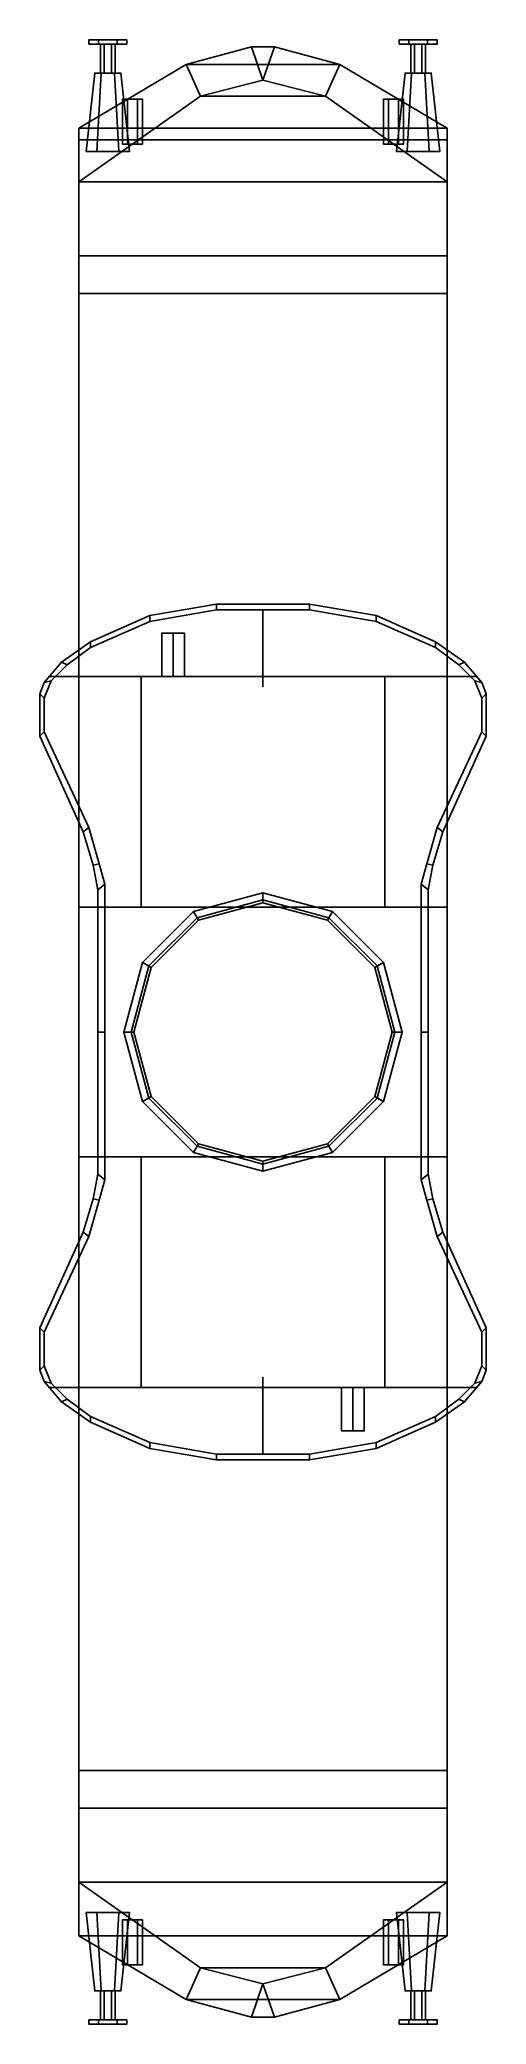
# Model space of a CAD drawing. Extents: x -1.5 to 1.5, y -6.8 to 6.8.
import ezdxf

# ---------------------------------------------------------------- set-up
doc = ezdxf.new("R2010")
doc.units = 0
doc.layers.get('0').update_dxf_attribs({"linetype": 'CONTINUOUS'})

msp = doc.modelspace()

# ---------------------------------------------------------------- linework, layer by layer
for points in [[(-1.2, 6.81, 1.11), (-1.135, 6.81, 1.223), (-1.135, 6.84, 1.223), (-1.2, 6.84, 1.11)], [(-0.94, 6.84, 1.11), (-1.2, 6.84, 1.11), (-1.135, 6.84, 1.223), (-1.005, 6.84, 1.223)], [(-1.135, 6.81, 0.997), (-1.2, 6.81, 1.11), (-1.2, 6.84, 1.11), (-1.135, 6.84, 0.997)], [(-1.005, 6.84, 0.997), (-1.135, 6.84, 0.997), (-1.2, 6.84, 1.11), (-0.94, 6.84, 1.11)], [(-1.135, 6.81, 1.223), (-1.005, 6.81, 1.223), (-1.005, 6.84, 1.223), (-1.135, 6.84, 1.223)], [(-1.005, 6.81, 0.997), (-1.135, 6.81, 0.997), (-1.135, 6.84, 0.997), (-1.005, 6.84, 0.997)], [(-1.005, 6.81, 1.223), (-0.94, 6.81, 1.11), (-0.94, 6.84, 1.11), (-1.005, 6.84, 1.223)], [(-0.94, 6.81, 1.11), (-1.005, 6.81, 0.997), (-1.005, 6.84, 0.997), (-0.94, 6.84, 1.11)], [(1.2, 6.84, 1.11), (0.94, 6.84, 1.11), (1.005, 6.84, 1.223), (1.135, 6.84, 1.223)], [(0.94, 6.81, 1.11), (1.005, 6.81, 1.223), (1.005, 6.84, 1.223), (0.94, 6.84, 1.11)], [(1.135, 6.84, 0.997), (1.005, 6.84, 0.997), (0.94, 6.84, 1.11), (1.2, 6.84, 1.11)], [(1.005, 6.81, 0.997), (0.94, 6.81, 1.11), (0.94, 6.84, 1.11), (1.005, 6.84, 0.997)], [(1.005, 6.81, 1.223), (1.135, 6.81, 1.223), (1.135, 6.84, 1.223), (1.005, 6.84, 1.223)], [(1.135, 6.81, 0.997), (1.005, 6.81, 0.997), (1.005, 6.84, 0.997), (1.135, 6.84, 0.997)], [(1.135, 6.81, 1.223), (1.2, 6.81, 1.11), (1.2, 6.84, 1.11), (1.135, 6.84, 1.223)], [(1.2, 6.81, 1.11), (1.135, 6.81, 0.997), (1.135, 6.84, 0.997), (1.2, 6.84, 1.11)], [(-1.2, 6.81, 1.11), (-0.94, 6.81, 1.11), (-1.005, 6.81, 1.223), (-1.135, 6.81, 1.223)], [(-1.135, 6.81, 0.997), (-1.005, 6.81, 0.997), (-0.94, 6.81, 1.11), (-1.2, 6.81, 1.11)], [(-1.12, 6.61, 1.11), (-1.095, 6.61, 1.153), (-1.095, 6.81, 1.153), (-1.12, 6.81, 1.11)], [(-1.095, 6.61, 1.067), (-1.12, 6.61, 1.11), (-1.12, 6.81, 1.11), (-1.095, 6.81, 1.067)], [(-1.095, 6.61, 1.153), (-1.045, 6.61, 1.153), (-1.045, 6.81, 1.153), (-1.095, 6.81, 1.153)], [(-1.045, 6.61, 1.067), (-1.095, 6.61, 1.067), (-1.095, 6.81, 1.067), (-1.045, 6.81, 1.067)], [(-1.045, 6.61, 1.153), (-1.02, 6.61, 1.11), (-1.02, 6.81, 1.11), (-1.045, 6.81, 1.153)], [(-1.02, 6.61, 1.11), (-1.045, 6.61, 1.067), (-1.045, 6.81, 1.067), (-1.02, 6.81, 1.11)], [(0, 6.56, 2.17), (-0.08, 6.79, 0.82), (-0.53, 6.67, 0.82), (-0.43, 6.45, 2.17)], [(-0.08, 6.79, 0.82), (-0.08, 6.79, 0.42), (-0.53, 6.67, 0.42), (-0.53, 6.67, 0.82)], [(-0.53, 6.67, 0.42), (-0.08, 6.79, 0.42), (0.08, 6.79, 0.42), (0.53, 6.67, 0.42)], [(0, 6.56, 2.17), (0.08, 6.79, 0.82), (-0.08, 6.79, 0.82), (0, 6.56, 2.17)], [(0.08, 6.79, 0.82), (0.08, 6.79, 0.42), (-0.08, 6.79, 0.42), (-0.08, 6.79, 0.82)], [(0.53, 6.67, 0.82), (0.08, 6.79, 0.82), (0, 6.56, 2.17), (0.43, 6.45, 2.17)], [(0.53, 6.67, 0.42), (0.08, 6.79, 0.42), (0.08, 6.79, 0.82), (0.53, 6.67, 0.82)], [(0.94, 6.81, 1.11), (1.2, 6.81, 1.11), (1.135, 6.81, 1.223), (1.005, 6.81, 1.223)], [(1.005, 6.81, 0.997), (1.135, 6.81, 0.997), (1.2, 6.81, 1.11), (0.94, 6.81, 1.11)], [(1.02, 6.61, 1.11), (1.045, 6.61, 1.153), (1.045, 6.81, 1.153), (1.02, 6.81, 1.11)], [(1.045, 6.61, 1.067), (1.02, 6.61, 1.11), (1.02, 6.81, 1.11), (1.045, 6.81, 1.067)], [(1.045, 6.61, 1.153), (1.095, 6.61, 1.153), (1.095, 6.81, 1.153), (1.045, 6.81, 1.153)], [(1.095, 6.61, 1.067), (1.045, 6.61, 1.067), (1.045, 6.81, 1.067), (1.095, 6.81, 1.067)], [(1.095, 6.61, 1.153), (1.12, 6.61, 1.11), (1.12, 6.81, 1.11), (1.095, 6.81, 1.153)], [(1.12, 6.61, 1.11), (1.095, 6.61, 1.067), (1.095, 6.81, 1.067), (1.12, 6.81, 1.11)], [(-0.43, 6.45, 2.17), (-0.53, 6.67, 0.82), (-1.27, 6.23, 0.82), (-1.27, 5.86, 2.17)], [(-0.53, 6.67, 0.82), (-0.53, 6.67, 0.42), (-1.27, 6.23, 0.42), (-1.27, 6.23, 0.82)], [(-1.27, 6.23, 0.42), (-0.53, 6.67, 0.42), (0.53, 6.67, 0.42), (1.27, 6.23, 0.42)], [(-1.22, 6.07, 1.11), (-1.145, 6.07, 1.24), (-1.115, 6.61, 1.188), (-1.16, 6.61, 1.11)], [(-1.145, 6.07, 0.98), (-1.22, 6.07, 1.11), (-1.16, 6.61, 1.11), (-1.115, 6.61, 1.032)], [(-0.98, 6.61, 1.11), (-1.16, 6.61, 1.11), (-1.115, 6.61, 1.188), (-1.025, 6.61, 1.188)], [(-1.025, 6.61, 1.032), (-1.115, 6.61, 1.032), (-1.16, 6.61, 1.11), (-0.98, 6.61, 1.11)], [(-1.145, 6.07, 1.24), (-0.995, 6.07, 1.24), (-1.025, 6.61, 1.188), (-1.115, 6.61, 1.188)], [(-0.995, 6.07, 0.98), (-1.145, 6.07, 0.98), (-1.115, 6.61, 1.032), (-1.025, 6.61, 1.032)], [(-0.995, 6.07, 1.24), (-0.92, 6.07, 1.11), (-0.98, 6.61, 1.11), (-1.025, 6.61, 1.188)], [(-0.92, 6.07, 1.11), (-0.995, 6.07, 0.98), (-1.025, 6.61, 1.032), (-0.98, 6.61, 1.11)], [(1.27, 6.23, 0.82), (0.53, 6.67, 0.82), (0.43, 6.45, 2.17), (1.27, 5.86, 2.17)], [(1.27, 6.23, 0.42), (0.53, 6.67, 0.42), (0.53, 6.67, 0.82), (1.27, 6.23, 0.82)], [(0.92, 6.07, 1.11), (0.995, 6.07, 1.24), (1.025, 6.61, 1.188), (0.98, 6.61, 1.11)], [(0.995, 6.07, 0.98), (0.92, 6.07, 1.11), (0.98, 6.61, 1.11), (1.025, 6.61, 1.032)], [(1.16, 6.61, 1.11), (0.98, 6.61, 1.11), (1.025, 6.61, 1.188), (1.115, 6.61, 1.188)], [(1.115, 6.61, 1.032), (1.025, 6.61, 1.032), (0.98, 6.61, 1.11), (1.16, 6.61, 1.11)], [(0.995, 6.07, 1.24), (1.145, 6.07, 1.24), (1.115, 6.61, 1.188), (1.025, 6.61, 1.188)], [(1.145, 6.07, 0.98), (0.995, 6.07, 0.98), (1.025, 6.61, 1.032), (1.115, 6.61, 1.032)], [(1.145, 6.07, 1.24), (1.22, 6.07, 1.11), (1.16, 6.61, 1.11), (1.115, 6.61, 1.188)], [(1.22, 6.07, 1.11), (1.145, 6.07, 0.98), (1.115, 6.61, 1.032), (1.16, 6.61, 1.11)], [(1.27, 5.86, 2.17), (0.43, 6.45, 2.17), (-0.43, 6.45, 2.17), (-1.27, 5.86, 2.17)], [(-0.935, 6.12, 1.509), (-0.97, 6.12, 1.57), (-0.97, 6.43, 1.57), (-0.935, 6.43, 1.509)], [(-0.865, 6.43, 1.509), (-0.935, 6.43, 1.509), (-0.97, 6.43, 1.57), (-0.83, 6.43, 1.57)], [(-0.97, 6.12, 1.57), (-0.935, 6.12, 1.631), (-0.935, 6.43, 1.631), (-0.97, 6.43, 1.57)], [(-0.83, 6.43, 1.57), (-0.97, 6.43, 1.57), (-0.935, 6.43, 1.631), (-0.865, 6.43, 1.631)], [(-0.935, 6.12, 1.631), (-0.865, 6.12, 1.631), (-0.865, 6.43, 1.631), (-0.935, 6.43, 1.631)], [(-0.865, 6.12, 1.509), (-0.935, 6.12, 1.509), (-0.935, 6.43, 1.509), (-0.865, 6.43, 1.509)], [(-0.83, 6.12, 1.57), (-0.865, 6.12, 1.509), (-0.865, 6.43, 1.509), (-0.83, 6.43, 1.57)], [(-0.865, 6.12, 1.631), (-0.83, 6.12, 1.57), (-0.83, 6.43, 1.57), (-0.865, 6.43, 1.631)], [(0.43, 6.45, 2.17), (0, 6.56, 2.17), (0, 6.56, 2.17), (-0.43, 6.45, 2.17)], [(0.865, 6.12, 1.509), (0.83, 6.12, 1.57), (0.83, 6.43, 1.57), (0.865, 6.43, 1.509)], [(0.935, 6.43, 1.509), (0.865, 6.43, 1.509), (0.83, 6.43, 1.57), (0.97, 6.43, 1.57)], [(0.83, 6.12, 1.57), (0.865, 6.12, 1.631), (0.865, 6.43, 1.631), (0.83, 6.43, 1.57)], [(0.97, 6.43, 1.57), (0.83, 6.43, 1.57), (0.865, 6.43, 1.631), (0.935, 6.43, 1.631)], [(0.865, 6.12, 1.631), (0.935, 6.12, 1.631), (0.935, 6.43, 1.631), (0.865, 6.43, 1.631)], [(0.935, 6.12, 1.509), (0.865, 6.12, 1.509), (0.865, 6.43, 1.509), (0.935, 6.43, 1.509)], [(0.97, 6.12, 1.57), (0.935, 6.12, 1.509), (0.935, 6.43, 1.509), (0.97, 6.43, 1.57)], [(0.935, 6.12, 1.631), (0.97, 6.12, 1.57), (0.97, 6.43, 1.57), (0.935, 6.43, 1.631)], [(-1.27, 6.23, 0.82), (-1.27, -6.23, 0.82), (-1.27, -5.86, 2.17), (-1.27, 5.86, 2.17)], [(-1.27, 6.23, 0.42), (-1.27, -6.23, 0.42), (-1.27, -6.23, 0.82), (-1.27, 6.23, 0.82)], [(1.27, -5.86, 2.17), (1.27, -6.23, 0.82), (1.27, 6.23, 0.82), (1.27, 5.86, 2.17)], [(1.27, -6.23, 0.82), (1.27, -6.23, 0.42), (1.27, 6.23, 0.42), (1.27, 6.23, 0.82)], [(1.27, 6.15, 0.42), (1.27, -6.23, 0.42), (-1.27, -6.23, 0.42), (-1.27, 6.15, 0.42)], [(1.27, 5.35, 2.17), (1.27, 5.86, 2.17), (-1.27, 5.86, 2.17), (-1.27, 5.35, 2.17)], [(-1.27, 5.35, 2.17), (-1.27, -5.35, 2.17), (-1.27, -5.09, 2.68), (-1.27, 5.09, 2.68)], [(1.27, 5.09, 2.68), (1.27, 5.35, 2.17), (-1.27, 5.35, 2.17), (-1.27, 5.09, 2.68)], [(1.27, -5.09, 2.68), (1.27, -5.35, 2.17), (1.27, 5.35, 2.17), (1.27, 5.09, 2.68)], [(-1.27, 5.09, 2.68), (-1.27, 2.45, 2.68), (1.27, 2.45, 2.68), (1.27, 5.09, 2.68)], [(-0.32, 2.91, 3.42), (-0.32, 2.95, 3.42), (-0.78, 2.87, 3.42), (-0.78, 2.83, 3.42)], [(-0.78, 2.83, 3.42), (-0.78, 2.87, 3.42), (-0.32, 2.95, 3.42), (-0.32, 2.91, 3.42)], [(-0.32, 2.91, 3.42), (-0.32, 2.95, 3.42), (0.32, 2.95, 3.42), (0.32, 2.91, 3.42)], [(0.32, 2.91, 3.42), (0.32, 2.95, 3.42), (-0.32, 2.95, 3.42), (-0.32, 2.91, 3.42)], [(0, 2.38, 2.96), (0, 2.45, 2.96), (0, 2.91, 3.42), (0, 2.82, 3.42)], [(0, 2.82, 3.42), (0, 2.91, 3.42), (0, 2.45, 2.96), (0, 2.38, 2.96)], [(0.78, 2.83, 3.42), (0.78, 2.87, 3.42), (0.32, 2.95, 3.42), (0.32, 2.91, 3.42)], [(0.32, 2.91, 3.42), (0.32, 2.95, 3.42), (0.78, 2.87, 3.42), (0.78, 2.83, 3.42)], [(-0.78, 2.83, 3.42), (-0.78, 2.87, 3.42), (-1.19, 2.69, 3.42), (-1.19, 2.65, 3.42)], [(-1.19, 2.65, 3.42), (-1.19, 2.69, 3.42), (-0.78, 2.87, 3.42), (-0.78, 2.83, 3.42)], [(-0.62, 2.45, 2.96), (-0.698, 2.45, 2.915), (-0.698, 2.75, 2.915), (-0.62, 2.75, 2.96)], [(-0.698, 2.45, 2.915), (-0.62, 2.45, 2.96), (-0.62, 2.75, 2.96), (-0.698, 2.75, 2.915)], [(-0.698, 2.45, 2.915), (-0.698, 2.45, 2.825), (-0.698, 2.55, 2.825), (-0.698, 2.75, 2.915)], [(-0.698, 2.45, 2.825), (-0.698, 2.45, 2.915), (-0.698, 2.75, 2.915), (-0.698, 2.55, 2.825)], [(-0.542, 2.45, 2.915), (-0.62, 2.45, 2.96), (-0.62, 2.75, 2.96), (-0.542, 2.75, 2.915)], [(-0.62, 2.45, 2.96), (-0.542, 2.45, 2.915), (-0.542, 2.75, 2.915), (-0.62, 2.75, 2.96)], [(-0.542, 2.45, 2.825), (-0.542, 2.45, 2.915), (-0.542, 2.75, 2.915), (-0.542, 2.55, 2.825)], [(-0.542, 2.45, 2.915), (-0.542, 2.45, 2.825), (-0.542, 2.55, 2.825), (-0.542, 2.75, 2.915)], [(1.19, 2.65, 3.42), (1.19, 2.69, 3.42), (0.78, 2.87, 3.42), (0.78, 2.83, 3.42)], [(0.78, 2.83, 3.42), (0.78, 2.87, 3.42), (1.19, 2.69, 3.42), (1.19, 2.65, 3.42)], [(-1.35, 2.53, 3.42), (-1.39, 2.55, 3.42), (-1.19, 2.69, 3.42), (-1.19, 2.65, 3.42)], [(-1.19, 2.65, 3.42), (-1.19, 2.69, 3.42), (-1.39, 2.55, 3.42), (-1.35, 2.53, 3.42)], [(1.19, 2.65, 3.42), (1.19, 2.69, 3.42), (1.39, 2.55, 3.42), (1.35, 2.53, 3.42)], [(1.35, 2.53, 3.42), (1.39, 2.55, 3.42), (1.19, 2.69, 3.42), (1.19, 2.65, 3.42)], [(-1.35, 2.53, 3.42), (-1.39, 2.55, 3.42), (-1.51, 2.41, 3.42), (-1.46, 2.42, 3.42)], [(-1.46, 2.42, 3.42), (-1.51, 2.41, 3.42), (-1.39, 2.55, 3.42), (-1.35, 2.53, 3.42)], [(1.46, 2.42, 3.42), (1.51, 2.41, 3.42), (1.39, 2.55, 3.42), (1.35, 2.53, 3.42)], [(1.35, 2.53, 3.42), (1.39, 2.55, 3.42), (1.51, 2.41, 3.42), (1.46, 2.42, 3.42)], [(-1.51, 2.3, 3.4), (-1.54, 2.33, 3.4), (-1.51, 2.41, 3.42), (-1.46, 2.42, 3.42)], [(-1.46, 2.42, 3.42), (-1.51, 2.41, 3.42), (-1.54, 2.33, 3.4), (-1.51, 2.3, 3.4)], [(-1.51, 2.3, 3.4), (-1.54, 2.33, 3.4), (-1.54, 2.04, 3.37), (-1.51, 2.07, 3.37)], [(-1.51, 2.07, 3.37), (-1.54, 2.04, 3.37), (-1.54, 2.33, 3.4), (-1.51, 2.3, 3.4)], [(-1.43, 2.45, 3.42), (-1.47, 2.45, 3.42), (-0.91, 2.45, 2.91), (-0.84, 2.45, 2.96)], [(-0.84, 2.45, 2.96), (-0.91, 2.45, 2.91), (-1.47, 2.45, 3.42), (-1.43, 2.45, 3.42)], [(0.84, 2.45, 2.96), (1.27, 2.45, 2.68), (-1.27, 2.45, 2.68), (-0.84, 2.45, 2.96)], [(-1.27, 2.45, 2.68), (-1.27, 0.86, 2.68), (-0.84, 0.86, 2.96), (-0.84, 2.45, 2.96)], [(-0.84, 2.45, 2.96), (-0.84, 0.86, 2.96), (0.84, 0.86, 2.96), (0.84, 2.45, 2.96)], [(0.84, 0.86, 2.96), (1.27, 0.86, 2.68), (1.27, 2.45, 2.68), (0.84, 2.45, 2.96)], [(0.84, 2.45, 2.96), (0.91, 2.45, 2.91), (1.47, 2.45, 3.42), (1.43, 2.45, 3.42)], [(1.43, 2.45, 3.42), (1.47, 2.45, 3.42), (0.91, 2.45, 2.91), (0.84, 2.45, 2.96)], [(1.46, 2.42, 3.42), (1.51, 2.41, 3.42), (1.54, 2.33, 3.4), (1.51, 2.3, 3.4)], [(1.51, 2.3, 3.4), (1.54, 2.33, 3.4), (1.51, 2.41, 3.42), (1.46, 2.42, 3.42)], [(1.51, 2.07, 3.37), (1.54, 2.04, 3.37), (1.54, 2.33, 3.4), (1.51, 2.3, 3.4)], [(1.51, 2.3, 3.4), (1.54, 2.33, 3.4), (1.54, 2.04, 3.37), (1.51, 2.07, 3.37)], [(-1.2, 1.41, 3.27), (-1.24, 1.38, 3.26), (-1.54, 2.04, 3.37), (-1.51, 2.07, 3.37)], [(-1.51, 2.07, 3.37), (-1.54, 2.04, 3.37), (-1.24, 1.38, 3.26), (-1.2, 1.41, 3.27)], [(1.51, 2.07, 3.37), (1.54, 2.04, 3.37), (1.24, 1.38, 3.26), (1.2, 1.41, 3.27)], [(1.2, 1.41, 3.27), (1.24, 1.38, 3.26), (1.54, 2.04, 3.37), (1.51, 2.07, 3.37)], [(-1.13, 1.16, 3.23), (-1.17, 1.15, 3.23), (-1.24, 1.38, 3.26), (-1.2, 1.41, 3.27)], [(-1.2, 1.41, 3.27), (-1.24, 1.38, 3.26), (-1.17, 1.15, 3.23), (-1.13, 1.16, 3.23)], [(1.2, 1.41, 3.27), (1.24, 1.38, 3.26), (1.17, 1.15, 3.23), (1.13, 1.16, 3.23)], [(1.13, 1.16, 3.23), (1.17, 1.15, 3.23), (1.24, 1.38, 3.26), (1.2, 1.41, 3.27)], [(-1.13, 1.16, 3.23), (-1.17, 1.15, 3.23), (-1.14, 0.98, 3.2), (-1.09, 1.02, 3.2)], [(-1.09, 1.02, 3.2), (-1.14, 0.98, 3.2), (-1.17, 1.15, 3.23), (-1.13, 1.16, 3.23)], [(1.09, 1.02, 3.2), (1.14, 0.98, 3.2), (1.17, 1.15, 3.23), (1.13, 1.16, 3.23)], [(1.13, 1.16, 3.23), (1.17, 1.15, 3.23), (1.14, 0.98, 3.2), (1.09, 1.02, 3.2)], [(-1.09, 0, 3.2), (-1.14, 0, 3.2), (-1.14, 0.98, 3.2), (-1.09, 1.02, 3.2)], [(-1.09, 1.02, 3.2), (-1.14, 0.98, 3.2), (-1.14, 0, 3.2), (-1.09, 0, 3.2)], [(0, 0.96, 3.26), (-0.48, 0.831, 3.26), (-0.445, 0.771, 3.48), (0, 0.89, 3.48)], [(0, 0.96, 3.16), (-0.48, 0.831, 3.16), (-0.48, 0.831, 3.26), (0, 0.96, 3.26)], [(-0.48, 0.831, 3.26), (0, 0.96, 3.26), (0, 0.89, 3.48), (-0.445, 0.771, 3.48)], [(-0.48, 0.831, 3.16), (0, 0.96, 3.16), (0, 0.96, 3.26), (-0.48, 0.831, 3.26)], [(0, 0.91, 3.16), (-0.455, 0.788, 3.16), (-0.48, 0.831, 3.16), (0, 0.96, 3.16)], [(-0.455, 0.788, 3.16), (0, 0.91, 3.16), (0, 0.96, 3.16), (-0.48, 0.831, 3.16)], [(0.48, 0.831, 3.26), (0, 0.96, 3.26), (0, 0.89, 3.48), (0.445, 0.771, 3.48)], [(0.48, 0.831, 3.16), (0, 0.96, 3.16), (0, 0.96, 3.26), (0.48, 0.831, 3.26)], [(0, 0.96, 3.26), (0.48, 0.831, 3.26), (0.445, 0.771, 3.48), (0, 0.89, 3.48)], [(0, 0.96, 3.16), (0.48, 0.831, 3.16), (0.48, 0.831, 3.26), (0, 0.96, 3.26)], [(0, 0.91, 3.16), (0.455, 0.788, 3.16), (0.48, 0.831, 3.16), (0, 0.96, 3.16)], [(0.455, 0.788, 3.16), (0, 0.91, 3.16), (0, 0.96, 3.16), (0.48, 0.831, 3.16)], [(1.09, 1.02, 3.2), (1.14, 0.98, 3.2), (1.14, 0, 3.2), (1.09, 0, 3.2)], [(1.09, 0, 3.2), (1.14, 0, 3.2), (1.14, 0.98, 3.2), (1.09, 1.02, 3.2)], [(-1.27, 0.86, 2.68), (-1.27, -0.86, 2.68), (-1.27, -0.86, 2.96), (-1.27, 0.86, 2.96)], [(-1.27, 0.86, 2.96), (-1.27, -0.86, 2.96), (1.27, -0.86, 2.96), (1.27, 0.86, 2.96)], [(-1.27, 0.86, 2.68), (-1.27, 0.86, 2.68), (-1.27, 0.86, 2.96), (-0.84, 0.86, 2.96)], [(-1.09, 0.86, 2.96), (-1.14, 0.86, 2.96), (-1.14, 0.86, 3.2), (-1.09, 0.86, 3.2)], [(-1.09, 0.86, 3.2), (-1.14, 0.86, 3.2), (-1.14, 0.86, 2.96), (-1.09, 0.86, 2.96)], [(-0.48, 0.831, 3.26), (-0.831, 0.48, 3.26), (-0.771, 0.445, 3.48), (-0.445, 0.771, 3.48)], [(-0.48, 0.831, 3.16), (-0.831, 0.48, 3.16), (-0.831, 0.48, 3.26), (-0.48, 0.831, 3.26)], [(-0.831, 0.48, 3.26), (-0.48, 0.831, 3.26), (-0.445, 0.771, 3.48), (-0.771, 0.445, 3.48)], [(-0.831, 0.48, 3.16), (-0.48, 0.831, 3.16), (-0.48, 0.831, 3.26), (-0.831, 0.48, 3.26)], [(-0.788, 0.455, 3.16), (-0.455, 0.788, 3.16), (-0.48, 0.831, 3.16), (-0.831, 0.48, 3.16)], [(-0.455, 0.788, 3.16), (-0.788, 0.455, 3.16), (-0.831, 0.48, 3.16), (-0.48, 0.831, 3.16)], [(0, 0.91, 2.96), (-0.455, 0.788, 2.96), (-0.455, 0.788, 3.16), (0, 0.91, 3.16)], [(-0.455, 0.788, 2.96), (0, 0.91, 2.96), (0, 0.91, 3.16), (-0.455, 0.788, 3.16)], [(0.455, 0.788, 2.96), (0, 0.91, 2.96), (0, 0.91, 3.16), (0.455, 0.788, 3.16)], [(0, 0.91, 2.96), (0.455, 0.788, 2.96), (0.455, 0.788, 3.16), (0, 0.91, 3.16)], [(0.831, 0.48, 3.26), (0.48, 0.831, 3.26), (0.445, 0.771, 3.48), (0.771, 0.445, 3.48)], [(0.48, 0.831, 3.26), (0.831, 0.48, 3.26), (0.771, 0.445, 3.48), (0.445, 0.771, 3.48)], [(0.455, 0.788, 3.16), (0.788, 0.455, 3.16), (0.831, 0.48, 3.16), (0.48, 0.831, 3.16)], [(0.788, 0.455, 3.16), (0.455, 0.788, 3.16), (0.48, 0.831, 3.16), (0.831, 0.48, 3.16)], [(0.831, 0.48, 3.16), (0.48, 0.831, 3.16), (0.48, 0.831, 3.26), (0.831, 0.48, 3.26)], [(0.48, 0.831, 3.16), (0.831, 0.48, 3.16), (0.831, 0.48, 3.26), (0.48, 0.831, 3.26)], [(0.84, 0.86, 2.96), (0.84, 0.86, 2.96), (1.27, 0.86, 2.96), (1.27, 0.86, 2.68)], [(1.09, 0.86, 3.2), (1.14, 0.86, 3.2), (1.14, 0.86, 2.96), (1.09, 0.86, 2.96)], [(1.09, 0.86, 2.96), (1.14, 0.86, 2.96), (1.14, 0.86, 3.2), (1.09, 0.86, 3.2)], [(1.27, -0.86, 2.96), (1.27, -0.86, 2.68), (1.27, 0.86, 2.68), (1.27, 0.86, 2.96)], [(-0.455, 0.788, 2.96), (-0.788, 0.455, 2.96), (-0.788, 0.455, 3.16), (-0.455, 0.788, 3.16)], [(-0.788, 0.455, 2.96), (-0.455, 0.788, 2.96), (-0.455, 0.788, 3.16), (-0.788, 0.455, 3.16)], [(0.788, 0.455, 2.96), (0.455, 0.788, 2.96), (0.455, 0.788, 3.16), (0.788, 0.455, 3.16)], [(0.455, 0.788, 2.96), (0.788, 0.455, 2.96), (0.788, 0.455, 3.16), (0.455, 0.788, 3.16)], [(-0.831, 0.48, 3.26), (-0.96, 0, 3.26), (-0.89, 0, 3.48), (-0.771, 0.445, 3.48)], [(-0.831, 0.48, 3.16), (-0.96, 0, 3.16), (-0.96, 0, 3.26), (-0.831, 0.48, 3.26)], [(-0.96, 0, 3.26), (-0.831, 0.48, 3.26), (-0.771, 0.445, 3.48), (-0.89, 0, 3.48)], [(-0.96, 0, 3.16), (-0.831, 0.48, 3.16), (-0.831, 0.48, 3.26), (-0.96, 0, 3.26)], [(-0.788, 0.455, 3.16), (-0.91, 0, 3.16), (-0.96, 0, 3.16), (-0.831, 0.48, 3.16)], [(-0.91, 0, 3.16), (-0.788, 0.455, 3.16), (-0.831, 0.48, 3.16), (-0.96, 0, 3.16)], [(-0.788, 0.455, 2.96), (-0.91, 0, 2.96), (-0.91, 0, 3.16), (-0.788, 0.455, 3.16)], [(-0.91, 0, 2.96), (-0.788, 0.455, 2.96), (-0.788, 0.455, 3.16), (-0.91, 0, 3.16)], [(0.96, 0, 3.26), (0.831, 0.48, 3.26), (0.771, 0.445, 3.48), (0.89, 0, 3.48)], [(0.831, 0.48, 3.26), (0.96, 0, 3.26), (0.89, 0, 3.48), (0.771, 0.445, 3.48)], [(0.91, 0, 3.16), (0.788, 0.455, 3.16), (0.831, 0.48, 3.16), (0.96, 0, 3.16)], [(0.788, 0.455, 3.16), (0.91, 0, 3.16), (0.96, 0, 3.16), (0.831, 0.48, 3.16)], [(0.91, 0, 2.96), (0.788, 0.455, 2.96), (0.788, 0.455, 3.16), (0.91, 0, 3.16)], [(0.788, 0.455, 2.96), (0.91, 0, 2.96), (0.91, 0, 3.16), (0.788, 0.455, 3.16)], [(0.96, 0, 3.16), (0.831, 0.48, 3.16), (0.831, 0.48, 3.26), (0.96, 0, 3.26)], [(0.831, 0.48, 3.16), (0.96, 0, 3.16), (0.96, 0, 3.26), (0.831, 0.48, 3.26)], [(-1.09, 0, 3.2), (-1.14, 0, 3.2), (-1.14, -0.98, 3.2), (-1.09, -1.02, 3.2)], [(-1.09, -1.02, 3.2), (-1.14, -0.98, 3.2), (-1.14, 0, 3.2), (-1.09, 0, 3.2)], [(-0.96, 0, 3.26), (-0.831, -0.48, 3.26), (-0.771, -0.445, 3.48), (-0.89, 0, 3.48)], [(-0.96, 0, 3.16), (-0.831, -0.48, 3.16), (-0.831, -0.48, 3.26), (-0.96, 0, 3.26)], [(-0.788, -0.455, 3.16), (-0.91, 0, 3.16), (-0.96, 0, 3.16), (-0.831, -0.48, 3.16)], [(-0.91, 0, 3.16), (-0.788, -0.455, 3.16), (-0.831, -0.48, 3.16), (-0.96, 0, 3.16)], [(-0.91, 0, 2.96), (-0.788, -0.455, 2.96), (-0.788, -0.455, 3.16), (-0.91, 0, 3.16)], [(0.831, -0.48, 3.26), (0.96, 0, 3.26), (0.89, 0, 3.48), (0.771, -0.445, 3.48)], [(0.96, 0, 3.26), (0.831, -0.48, 3.26), (0.771, -0.445, 3.48), (0.89, 0, 3.48)], [(0.788, -0.455, 2.96), (0.91, 0, 2.96), (0.91, 0, 3.16), (0.788, -0.455, 3.16)], [(0.91, 0, 2.96), (0.788, -0.455, 2.96), (0.788, -0.455, 3.16), (0.91, 0, 3.16)], [(0.91, 0, 3.16), (0.788, -0.455, 3.16), (0.831, -0.48, 3.16), (0.96, 0, 3.16)], [(0.788, -0.455, 3.16), (0.91, 0, 3.16), (0.96, 0, 3.16), (0.831, -0.48, 3.16)], [(0.831, -0.48, 3.16), (0.96, 0, 3.16), (0.96, 0, 3.26), (0.831, -0.48, 3.26)], [(0.96, 0, 3.16), (0.831, -0.48, 3.16), (0.831, -0.48, 3.26), (0.96, 0, 3.26)], [(1.09, -1.02, 3.2), (1.14, -0.98, 3.2), (1.14, 0, 3.2), (1.09, 0, 3.2)], [(1.09, 0, 3.2), (1.14, 0, 3.2), (1.14, -0.98, 3.2), (1.09, -1.02, 3.2)], [(-0.831, -0.48, 3.26), (-0.96, 0, 3.26), (-0.89, 0, 3.48), (-0.771, -0.445, 3.48)], [(-0.831, -0.48, 3.16), (-0.96, 0, 3.16), (-0.96, 0, 3.26), (-0.831, -0.48, 3.26)], [(-0.788, -0.455, 2.96), (-0.91, 0, 2.96), (-0.91, 0, 3.16), (-0.788, -0.455, 3.16)], [(-0.831, -0.48, 3.26), (-0.48, -0.831, 3.26), (-0.445, -0.771, 3.48), (-0.771, -0.445, 3.48)], [(-0.48, -0.831, 3.26), (-0.831, -0.48, 3.26), (-0.771, -0.445, 3.48), (-0.445, -0.771, 3.48)], [(-0.788, -0.455, 3.16), (-0.455, -0.788, 3.16), (-0.48, -0.831, 3.16), (-0.831, -0.48, 3.16)], [(-0.455, -0.788, 3.16), (-0.788, -0.455, 3.16), (-0.831, -0.48, 3.16), (-0.48, -0.831, 3.16)], [(-0.831, -0.48, 3.16), (-0.48, -0.831, 3.16), (-0.48, -0.831, 3.26), (-0.831, -0.48, 3.26)], [(-0.48, -0.831, 3.16), (-0.831, -0.48, 3.16), (-0.831, -0.48, 3.26), (-0.48, -0.831, 3.26)], [(-0.788, -0.455, 2.96), (-0.455, -0.788, 2.96), (-0.455, -0.788, 3.16), (-0.788, -0.455, 3.16)], [(-0.455, -0.788, 2.96), (-0.788, -0.455, 2.96), (-0.788, -0.455, 3.16), (-0.455, -0.788, 3.16)], [(0.48, -0.831, 3.26), (0.831, -0.48, 3.26), (0.771, -0.445, 3.48), (0.445, -0.771, 3.48)], [(0.831, -0.48, 3.26), (0.48, -0.831, 3.26), (0.445, -0.771, 3.48), (0.771, -0.445, 3.48)], [(0.455, -0.788, 2.96), (0.788, -0.455, 2.96), (0.788, -0.455, 3.16), (0.455, -0.788, 3.16)], [(0.788, -0.455, 2.96), (0.455, -0.788, 2.96), (0.455, -0.788, 3.16), (0.788, -0.455, 3.16)], [(0.455, -0.788, 3.16), (0.788, -0.455, 3.16), (0.831, -0.48, 3.16), (0.48, -0.831, 3.16)], [(0.788, -0.455, 3.16), (0.455, -0.788, 3.16), (0.48, -0.831, 3.16), (0.831, -0.48, 3.16)], [(0.48, -0.831, 3.16), (0.831, -0.48, 3.16), (0.831, -0.48, 3.26), (0.48, -0.831, 3.26)], [(0.831, -0.48, 3.16), (0.48, -0.831, 3.16), (0.48, -0.831, 3.26), (0.831, -0.48, 3.26)], [(-0.48, -0.831, 3.26), (0, -0.96, 3.26), (0, -0.89, 3.48), (-0.445, -0.771, 3.48)], [(0, -0.96, 3.26), (-0.48, -0.831, 3.26), (-0.445, -0.771, 3.48), (0, -0.89, 3.48)], [(0, -0.91, 3.16), (-0.455, -0.788, 3.16), (-0.48, -0.831, 3.16), (0, -0.96, 3.16)], [(-0.455, -0.788, 3.16), (0, -0.91, 3.16), (0, -0.96, 3.16), (-0.48, -0.831, 3.16)], [(-0.455, -0.788, 2.96), (0, -0.91, 2.96), (0, -0.91, 3.16), (-0.455, -0.788, 3.16)], [(0, -0.91, 2.96), (-0.455, -0.788, 2.96), (-0.455, -0.788, 3.16), (0, -0.91, 3.16)], [(0, -0.96, 3.26), (0.48, -0.831, 3.26), (0.445, -0.771, 3.48), (0, -0.89, 3.48)], [(0.48, -0.831, 3.26), (0, -0.96, 3.26), (0, -0.89, 3.48), (0.445, -0.771, 3.48)], [(0, -0.91, 2.96), (0.455, -0.788, 2.96), (0.455, -0.788, 3.16), (0, -0.91, 3.16)], [(0.455, -0.788, 2.96), (0, -0.91, 2.96), (0, -0.91, 3.16), (0.455, -0.788, 3.16)], [(0, -0.91, 3.16), (0.455, -0.788, 3.16), (0.48, -0.831, 3.16), (0, -0.96, 3.16)], [(0.455, -0.788, 3.16), (0, -0.91, 3.16), (0, -0.96, 3.16), (0.48, -0.831, 3.16)], [(-1.27, -0.86, 2.68), (-1.27, -2.45, 2.68), (-0.84, -2.45, 2.96), (-0.84, -0.86, 2.96)], [(-1.27, -0.86, 2.96), (-1.27, -0.86, 2.68), (-0.84, -0.86, 2.96), (-1.27, -0.86, 2.96)], [(-1.09, -0.86, 3.2), (-1.14, -0.86, 3.2), (-1.14, -0.86, 2.96), (-1.09, -0.86, 2.96)], [(-1.09, -0.86, 2.96), (-1.14, -0.86, 2.96), (-1.14, -0.86, 3.2), (-1.09, -0.86, 3.2)], [(-0.84, -0.86, 2.96), (-0.84, -2.45, 2.96), (0.84, -2.45, 2.96), (0.84, -0.86, 2.96)], [(-0.48, -0.831, 3.16), (0, -0.96, 3.16), (0, -0.96, 3.26), (-0.48, -0.831, 3.26)], [(0, -0.96, 3.16), (-0.48, -0.831, 3.16), (-0.48, -0.831, 3.26), (0, -0.96, 3.26)], [(0, -0.96, 3.16), (0.48, -0.831, 3.16), (0.48, -0.831, 3.26), (0, -0.96, 3.26)], [(0.48, -0.831, 3.16), (0, -0.96, 3.16), (0, -0.96, 3.26), (0.48, -0.831, 3.26)], [(0.84, -2.45, 2.96), (1.27, -2.45, 2.68), (1.27, -0.86, 2.68), (0.84, -0.86, 2.96)], [(0.84, -0.86, 2.96), (1.27, -0.86, 2.68), (1.27, -0.86, 2.68), (1.27, -0.86, 2.96)], [(1.09, -0.86, 2.96), (1.14, -0.86, 2.96), (1.14, -0.86, 3.2), (1.09, -0.86, 3.2)], [(1.09, -0.86, 3.2), (1.14, -0.86, 3.2), (1.14, -0.86, 2.96), (1.09, -0.86, 2.96)], [(-1.13, -1.16, 3.23), (-1.17, -1.15, 3.23), (-1.14, -0.98, 3.2), (-1.09, -1.02, 3.2)], [(-1.09, -1.02, 3.2), (-1.14, -0.98, 3.2), (-1.17, -1.15, 3.23), (-1.13, -1.16, 3.23)], [(1.13, -1.16, 3.23), (1.17, -1.15, 3.23), (1.14, -0.98, 3.2), (1.09, -1.02, 3.2)], [(1.09, -1.02, 3.2), (1.14, -0.98, 3.2), (1.17, -1.15, 3.23), (1.13, -1.16, 3.23)], [(-1.13, -1.16, 3.23), (-1.17, -1.15, 3.23), (-1.24, -1.38, 3.26), (-1.2, -1.41, 3.27)], [(-1.2, -1.41, 3.27), (-1.24, -1.38, 3.26), (-1.17, -1.15, 3.23), (-1.13, -1.16, 3.23)], [(1.13, -1.16, 3.23), (1.17, -1.15, 3.23), (1.24, -1.38, 3.26), (1.2, -1.41, 3.27)], [(1.2, -1.41, 3.27), (1.24, -1.38, 3.26), (1.17, -1.15, 3.23), (1.13, -1.16, 3.23)], [(-1.2, -1.41, 3.27), (-1.24, -1.38, 3.26), (-1.54, -2.04, 3.37), (-1.51, -2.07, 3.37)], [(-1.51, -2.07, 3.37), (-1.54, -2.04, 3.37), (-1.24, -1.38, 3.26), (-1.2, -1.41, 3.27)], [(1.51, -2.07, 3.37), (1.54, -2.04, 3.37), (1.24, -1.38, 3.26), (1.2, -1.41, 3.27)], [(1.2, -1.41, 3.27), (1.24, -1.38, 3.26), (1.54, -2.04, 3.37), (1.51, -2.07, 3.37)], [(-1.51, -2.3, 3.4), (-1.54, -2.33, 3.4), (-1.54, -2.04, 3.37), (-1.51, -2.07, 3.37)], [(-1.51, -2.07, 3.37), (-1.54, -2.04, 3.37), (-1.54, -2.33, 3.4), (-1.51, -2.3, 3.4)], [(1.51, -2.07, 3.37), (1.54, -2.04, 3.37), (1.54, -2.33, 3.4), (1.51, -2.3, 3.4)], [(1.51, -2.3, 3.4), (1.54, -2.33, 3.4), (1.54, -2.04, 3.37), (1.51, -2.07, 3.37)], [(-1.51, -2.3, 3.4), (-1.54, -2.33, 3.4), (-1.51, -2.41, 3.42), (-1.46, -2.42, 3.42)], [(-1.46, -2.42, 3.42), (-1.51, -2.41, 3.42), (-1.54, -2.33, 3.4), (-1.51, -2.3, 3.4)], [(1.46, -2.42, 3.42), (1.51, -2.41, 3.42), (1.54, -2.33, 3.4), (1.51, -2.3, 3.4)], [(1.51, -2.3, 3.4), (1.54, -2.33, 3.4), (1.51, -2.41, 3.42), (1.46, -2.42, 3.42)], [(-1.35, -2.53, 3.42), (-1.39, -2.55, 3.42), (-1.51, -2.41, 3.42), (-1.46, -2.42, 3.42)], [(-1.46, -2.42, 3.42), (-1.51, -2.41, 3.42), (-1.39, -2.55, 3.42), (-1.35, -2.53, 3.42)], [(-0.84, -2.45, 2.96), (-0.91, -2.45, 2.91), (-1.47, -2.45, 3.42), (-1.43, -2.45, 3.42)], [(-1.43, -2.45, 3.42), (-1.47, -2.45, 3.42), (-0.91, -2.45, 2.91), (-0.84, -2.45, 2.96)], [(-0.84, -2.45, 2.96), (-1.27, -2.45, 2.68), (1.27, -2.45, 2.68), (0.84, -2.45, 2.96)], [(-1.27, -2.45, 2.68), (-1.27, -5.09, 2.68), (1.27, -5.09, 2.68), (1.27, -2.45, 2.68)], [(0, -2.38, 2.96), (0, -2.45, 2.96), (0, -2.91, 3.42), (0, -2.82, 3.42)], [(0, -2.82, 3.42), (0, -2.91, 3.42), (0, -2.45, 2.96), (0, -2.38, 2.96)], [(0.62, -2.45, 2.96), (0.542, -2.45, 2.915), (0.542, -2.75, 2.915), (0.62, -2.75, 2.96)], [(0.542, -2.45, 2.915), (0.542, -2.45, 2.825), (0.542, -2.55, 2.825), (0.542, -2.75, 2.915)], [(0.542, -2.45, 2.915), (0.62, -2.45, 2.96), (0.62, -2.75, 2.96), (0.542, -2.75, 2.915)], [(0.542, -2.45, 2.825), (0.542, -2.45, 2.915), (0.542, -2.75, 2.915), (0.542, -2.55, 2.825)], [(0.698, -2.45, 2.915), (0.62, -2.45, 2.96), (0.62, -2.75, 2.96), (0.698, -2.75, 2.915)], [(0.62, -2.45, 2.96), (0.698, -2.45, 2.915), (0.698, -2.75, 2.915), (0.62, -2.75, 2.96)], [(0.698, -2.45, 2.825), (0.698, -2.45, 2.915), (0.698, -2.75, 2.915), (0.698, -2.55, 2.825)], [(0.698, -2.45, 2.915), (0.698, -2.45, 2.825), (0.698, -2.55, 2.825), (0.698, -2.75, 2.915)], [(0.84, -2.45, 2.96), (0.91, -2.45, 2.91), (1.47, -2.45, 3.42), (1.43, -2.45, 3.42)], [(1.43, -2.45, 3.42), (1.47, -2.45, 3.42), (0.91, -2.45, 2.91), (0.84, -2.45, 2.96)], [(1.35, -2.53, 3.42), (1.39, -2.55, 3.42), (1.51, -2.41, 3.42), (1.46, -2.42, 3.42)], [(1.46, -2.42, 3.42), (1.51, -2.41, 3.42), (1.39, -2.55, 3.42), (1.35, -2.53, 3.42)], [(-1.35, -2.53, 3.42), (-1.39, -2.55, 3.42), (-1.19, -2.69, 3.42), (-1.19, -2.65, 3.42)], [(-1.19, -2.65, 3.42), (-1.19, -2.69, 3.42), (-1.39, -2.55, 3.42), (-1.35, -2.53, 3.42)], [(1.35, -2.53, 3.42), (1.39, -2.55, 3.42), (1.19, -2.69, 3.42), (1.19, -2.65, 3.42)], [(1.19, -2.65, 3.42), (1.19, -2.69, 3.42), (1.39, -2.55, 3.42), (1.35, -2.53, 3.42)], [(-0.78, -2.83, 3.42), (-0.78, -2.87, 3.42), (-1.19, -2.69, 3.42), (-1.19, -2.65, 3.42)], [(-1.19, -2.65, 3.42), (-1.19, -2.69, 3.42), (-0.78, -2.87, 3.42), (-0.78, -2.83, 3.42)], [(0.78, -2.83, 3.42), (0.78, -2.87, 3.42), (1.19, -2.69, 3.42), (1.19, -2.65, 3.42)], [(1.19, -2.65, 3.42), (1.19, -2.69, 3.42), (0.78, -2.87, 3.42), (0.78, -2.83, 3.42)], [(-0.32, -2.91, 3.42), (-0.32, -2.95, 3.42), (-0.78, -2.87, 3.42), (-0.78, -2.83, 3.42)], [(-0.78, -2.83, 3.42), (-0.78, -2.87, 3.42), (-0.32, -2.95, 3.42), (-0.32, -2.91, 3.42)], [(0.78, -2.83, 3.42), (0.78, -2.87, 3.42), (0.32, -2.95, 3.42), (0.32, -2.91, 3.42)], [(0.32, -2.91, 3.42), (0.32, -2.95, 3.42), (0.78, -2.87, 3.42), (0.78, -2.83, 3.42)], [(-0.32, -2.91, 3.42), (-0.32, -2.95, 3.42), (0.32, -2.95, 3.42), (0.32, -2.91, 3.42)], [(0.32, -2.91, 3.42), (0.32, -2.95, 3.42), (-0.32, -2.95, 3.42), (-0.32, -2.91, 3.42)], [(-1.27, -5.09, 2.68), (-1.27, -5.35, 2.17), (1.27, -5.35, 2.17), (1.27, -5.09, 2.68)], [(-1.27, -5.35, 2.17), (-1.27, -5.86, 2.17), (1.27, -5.86, 2.17), (1.27, -5.35, 2.17)], [(-1.27, -6.23, 0.82), (-0.53, -6.67, 0.82), (-0.43, -6.45, 2.17), (-1.27, -5.86, 2.17)], [(-1.27, -5.86, 2.17), (-0.43, -6.45, 2.17), (0.43, -6.45, 2.17), (1.27, -5.86, 2.17)], [(0.43, -6.45, 2.17), (0.53, -6.67, 0.82), (1.27, -6.23, 0.82), (1.27, -5.86, 2.17)], [(-1.22, -6.07, 1.11), (-1.145, -6.07, 0.98), (-1.115, -6.61, 1.032), (-1.16, -6.61, 1.11)], [(-1.145, -6.07, 1.24), (-1.22, -6.07, 1.11), (-1.16, -6.61, 1.11), (-1.115, -6.61, 1.188)], [(-1.145, -6.07, 0.98), (-0.995, -6.07, 0.98), (-1.025, -6.61, 1.032), (-1.115, -6.61, 1.032)], [(-0.995, -6.07, 1.24), (-1.145, -6.07, 1.24), (-1.115, -6.61, 1.188), (-1.025, -6.61, 1.188)], [(-0.995, -6.07, 0.98), (-0.92, -6.07, 1.11), (-0.98, -6.61, 1.11), (-1.025, -6.61, 1.032)], [(-0.92, -6.07, 1.11), (-0.995, -6.07, 1.24), (-1.025, -6.61, 1.188), (-0.98, -6.61, 1.11)], [(-0.935, -6.12, 1.631), (-0.97, -6.12, 1.57), (-0.97, -6.43, 1.57), (-0.935, -6.43, 1.631)], [(-0.97, -6.12, 1.57), (-0.935, -6.12, 1.509), (-0.935, -6.43, 1.509), (-0.97, -6.43, 1.57)], [(-0.935, -6.12, 1.509), (-0.865, -6.12, 1.509), (-0.865, -6.43, 1.509), (-0.935, -6.43, 1.509)], [(-0.865, -6.12, 1.631), (-0.935, -6.12, 1.631), (-0.935, -6.43, 1.631), (-0.865, -6.43, 1.631)], [(-0.83, -6.12, 1.57), (-0.865, -6.12, 1.631), (-0.865, -6.43, 1.631), (-0.83, -6.43, 1.57)], [(-0.865, -6.12, 1.509), (-0.83, -6.12, 1.57), (-0.83, -6.43, 1.57), (-0.865, -6.43, 1.509)], [(0.865, -6.12, 1.631), (0.83, -6.12, 1.57), (0.83, -6.43, 1.57), (0.865, -6.43, 1.631)], [(0.83, -6.12, 1.57), (0.865, -6.12, 1.509), (0.865, -6.43, 1.509), (0.83, -6.43, 1.57)], [(0.935, -6.12, 1.631), (0.865, -6.12, 1.631), (0.865, -6.43, 1.631), (0.935, -6.43, 1.631)], [(0.865, -6.12, 1.509), (0.935, -6.12, 1.509), (0.935, -6.43, 1.509), (0.865, -6.43, 1.509)], [(0.995, -6.07, 1.24), (0.92, -6.07, 1.11), (0.98, -6.61, 1.11), (1.025, -6.61, 1.188)], [(0.92, -6.07, 1.11), (0.995, -6.07, 0.98), (1.025, -6.61, 1.032), (0.98, -6.61, 1.11)], [(0.97, -6.12, 1.57), (0.935, -6.12, 1.631), (0.935, -6.43, 1.631), (0.97, -6.43, 1.57)], [(0.935, -6.12, 1.509), (0.97, -6.12, 1.57), (0.97, -6.43, 1.57), (0.935, -6.43, 1.509)], [(1.145, -6.07, 1.24), (0.995, -6.07, 1.24), (1.025, -6.61, 1.188), (1.115, -6.61, 1.188)], [(0.995, -6.07, 0.98), (1.145, -6.07, 0.98), (1.115, -6.61, 1.032), (1.025, -6.61, 1.032)], [(1.22, -6.07, 1.11), (1.145, -6.07, 1.24), (1.115, -6.61, 1.188), (1.16, -6.61, 1.11)], [(1.145, -6.07, 0.98), (1.22, -6.07, 1.11), (1.16, -6.61, 1.11), (1.115, -6.61, 1.032)], [(-1.27, -6.23, 0.42), (-0.53, -6.67, 0.42), (-0.53, -6.67, 0.82), (-1.27, -6.23, 0.82)], [(1.27, -6.23, 0.42), (0.53, -6.67, 0.42), (-0.53, -6.67, 0.42), (-1.27, -6.23, 0.42)], [(0.53, -6.67, 0.82), (0.53, -6.67, 0.42), (1.27, -6.23, 0.42), (1.27, -6.23, 0.82)], [(-0.865, -6.43, 1.631), (-0.935, -6.43, 1.631), (-0.97, -6.43, 1.57), (-0.83, -6.43, 1.57)], [(-0.83, -6.43, 1.57), (-0.97, -6.43, 1.57), (-0.935, -6.43, 1.509), (-0.865, -6.43, 1.509)], [(-0.53, -6.67, 0.82), (-0.08, -6.79, 0.82), (0, -6.56, 2.17), (-0.43, -6.45, 2.17)], [(-0.43, -6.45, 2.17), (0, -6.56, 2.17), (0, -6.56, 2.17), (0.43, -6.45, 2.17)], [(0, -6.56, 2.17), (-0.08, -6.79, 0.82), (0.08, -6.79, 0.82), (0, -6.56, 2.17)], [(0, -6.56, 2.17), (0.08, -6.79, 0.82), (0.53, -6.67, 0.82), (0.43, -6.45, 2.17)], [(0.935, -6.43, 1.631), (0.865, -6.43, 1.631), (0.83, -6.43, 1.57), (0.97, -6.43, 1.57)], [(0.97, -6.43, 1.57), (0.83, -6.43, 1.57), (0.865, -6.43, 1.509), (0.935, -6.43, 1.509)], [(-0.98, -6.61, 1.11), (-1.16, -6.61, 1.11), (-1.115, -6.61, 1.032), (-1.025, -6.61, 1.032)], [(-1.025, -6.61, 1.188), (-1.115, -6.61, 1.188), (-1.16, -6.61, 1.11), (-0.98, -6.61, 1.11)], [(-1.12, -6.61, 1.11), (-1.095, -6.61, 1.067), (-1.095, -6.81, 1.067), (-1.12, -6.81, 1.11)], [(-1.095, -6.61, 1.153), (-1.12, -6.61, 1.11), (-1.12, -6.81, 1.11), (-1.095, -6.81, 1.153)], [(-1.095, -6.61, 1.067), (-1.045, -6.61, 1.067), (-1.045, -6.81, 1.067), (-1.095, -6.81, 1.067)], [(-1.045, -6.61, 1.153), (-1.095, -6.61, 1.153), (-1.095, -6.81, 1.153), (-1.045, -6.81, 1.153)], [(-1.045, -6.61, 1.067), (-1.02, -6.61, 1.11), (-1.02, -6.81, 1.11), (-1.045, -6.81, 1.067)], [(-1.02, -6.61, 1.11), (-1.045, -6.61, 1.153), (-1.045, -6.81, 1.153), (-1.02, -6.81, 1.11)], [(0.53, -6.67, 0.42), (0.08, -6.79, 0.42), (-0.08, -6.79, 0.42), (-0.53, -6.67, 0.42)], [(-0.53, -6.67, 0.42), (-0.08, -6.79, 0.42), (-0.08, -6.79, 0.82), (-0.53, -6.67, 0.82)], [(0.08, -6.79, 0.82), (0.08, -6.79, 0.42), (0.53, -6.67, 0.42), (0.53, -6.67, 0.82)], [(1.115, -6.61, 1.188), (1.025, -6.61, 1.188), (0.98, -6.61, 1.11), (1.16, -6.61, 1.11)], [(1.16, -6.61, 1.11), (0.98, -6.61, 1.11), (1.025, -6.61, 1.032), (1.115, -6.61, 1.032)], [(1.045, -6.61, 1.153), (1.02, -6.61, 1.11), (1.02, -6.81, 1.11), (1.045, -6.81, 1.153)], [(1.02, -6.61, 1.11), (1.045, -6.61, 1.067), (1.045, -6.81, 1.067), (1.02, -6.81, 1.11)], [(1.095, -6.61, 1.153), (1.045, -6.61, 1.153), (1.045, -6.81, 1.153), (1.095, -6.81, 1.153)], [(1.045, -6.61, 1.067), (1.095, -6.61, 1.067), (1.095, -6.81, 1.067), (1.045, -6.81, 1.067)], [(1.12, -6.61, 1.11), (1.095, -6.61, 1.153), (1.095, -6.81, 1.153), (1.12, -6.81, 1.11)], [(1.095, -6.61, 1.067), (1.12, -6.61, 1.11), (1.12, -6.81, 1.11), (1.095, -6.81, 1.067)], [(-1.2, -6.81, 1.11), (-0.94, -6.81, 1.11), (-1.005, -6.81, 0.997), (-1.135, -6.81, 0.997)], [(-1.2, -6.81, 1.11), (-1.135, -6.81, 0.997), (-1.135, -6.84, 0.997), (-1.2, -6.84, 1.11)], [(-1.135, -6.81, 1.223), (-1.005, -6.81, 1.223), (-0.94, -6.81, 1.11), (-1.2, -6.81, 1.11)], [(-1.135, -6.81, 1.223), (-1.2, -6.81, 1.11), (-1.2, -6.84, 1.11), (-1.135, -6.84, 1.223)], [(-0.94, -6.84, 1.11), (-1.2, -6.84, 1.11), (-1.135, -6.84, 0.997), (-1.005, -6.84, 0.997)], [(-1.005, -6.84, 1.223), (-1.135, -6.84, 1.223), (-1.2, -6.84, 1.11), (-0.94, -6.84, 1.11)], [(-1.135, -6.81, 0.997), (-1.005, -6.81, 0.997), (-1.005, -6.84, 0.997), (-1.135, -6.84, 0.997)], [(-1.005, -6.81, 1.223), (-1.135, -6.81, 1.223), (-1.135, -6.84, 1.223), (-1.005, -6.84, 1.223)], [(-1.005, -6.81, 0.997), (-0.94, -6.81, 1.11), (-0.94, -6.84, 1.11), (-1.005, -6.84, 0.997)], [(-0.94, -6.81, 1.11), (-1.005, -6.81, 1.223), (-1.005, -6.84, 1.223), (-0.94, -6.84, 1.11)], [(-0.08, -6.79, 0.82), (-0.08, -6.79, 0.42), (0.08, -6.79, 0.42), (0.08, -6.79, 0.82)], [(1.005, -6.81, 1.223), (0.94, -6.81, 1.11), (0.94, -6.84, 1.11), (1.005, -6.84, 1.223)], [(0.94, -6.81, 1.11), (1.005, -6.81, 0.997), (1.005, -6.84, 0.997), (0.94, -6.84, 1.11)], [(0.94, -6.81, 1.11), (1.2, -6.81, 1.11), (1.135, -6.81, 0.997), (1.005, -6.81, 0.997)], [(1.005, -6.81, 1.223), (1.135, -6.81, 1.223), (1.2, -6.81, 1.11), (0.94, -6.81, 1.11)], [(1.135, -6.84, 1.223), (1.005, -6.84, 1.223), (0.94, -6.84, 1.11), (1.2, -6.84, 1.11)], [(1.2, -6.84, 1.11), (0.94, -6.84, 1.11), (1.005, -6.84, 0.997), (1.135, -6.84, 0.997)], [(1.135, -6.81, 1.223), (1.005, -6.81, 1.223), (1.005, -6.84, 1.223), (1.135, -6.84, 1.223)], [(1.005, -6.81, 0.997), (1.135, -6.81, 0.997), (1.135, -6.84, 0.997), (1.005, -6.84, 0.997)], [(1.2, -6.81, 1.11), (1.135, -6.81, 1.223), (1.135, -6.84, 1.223), (1.2, -6.84, 1.11)], [(1.135, -6.81, 0.997), (1.2, -6.81, 1.11), (1.2, -6.84, 1.11), (1.135, -6.84, 0.997)]]:
    msp.add_3dface(points)

doc.saveas('drawing.dxf')
